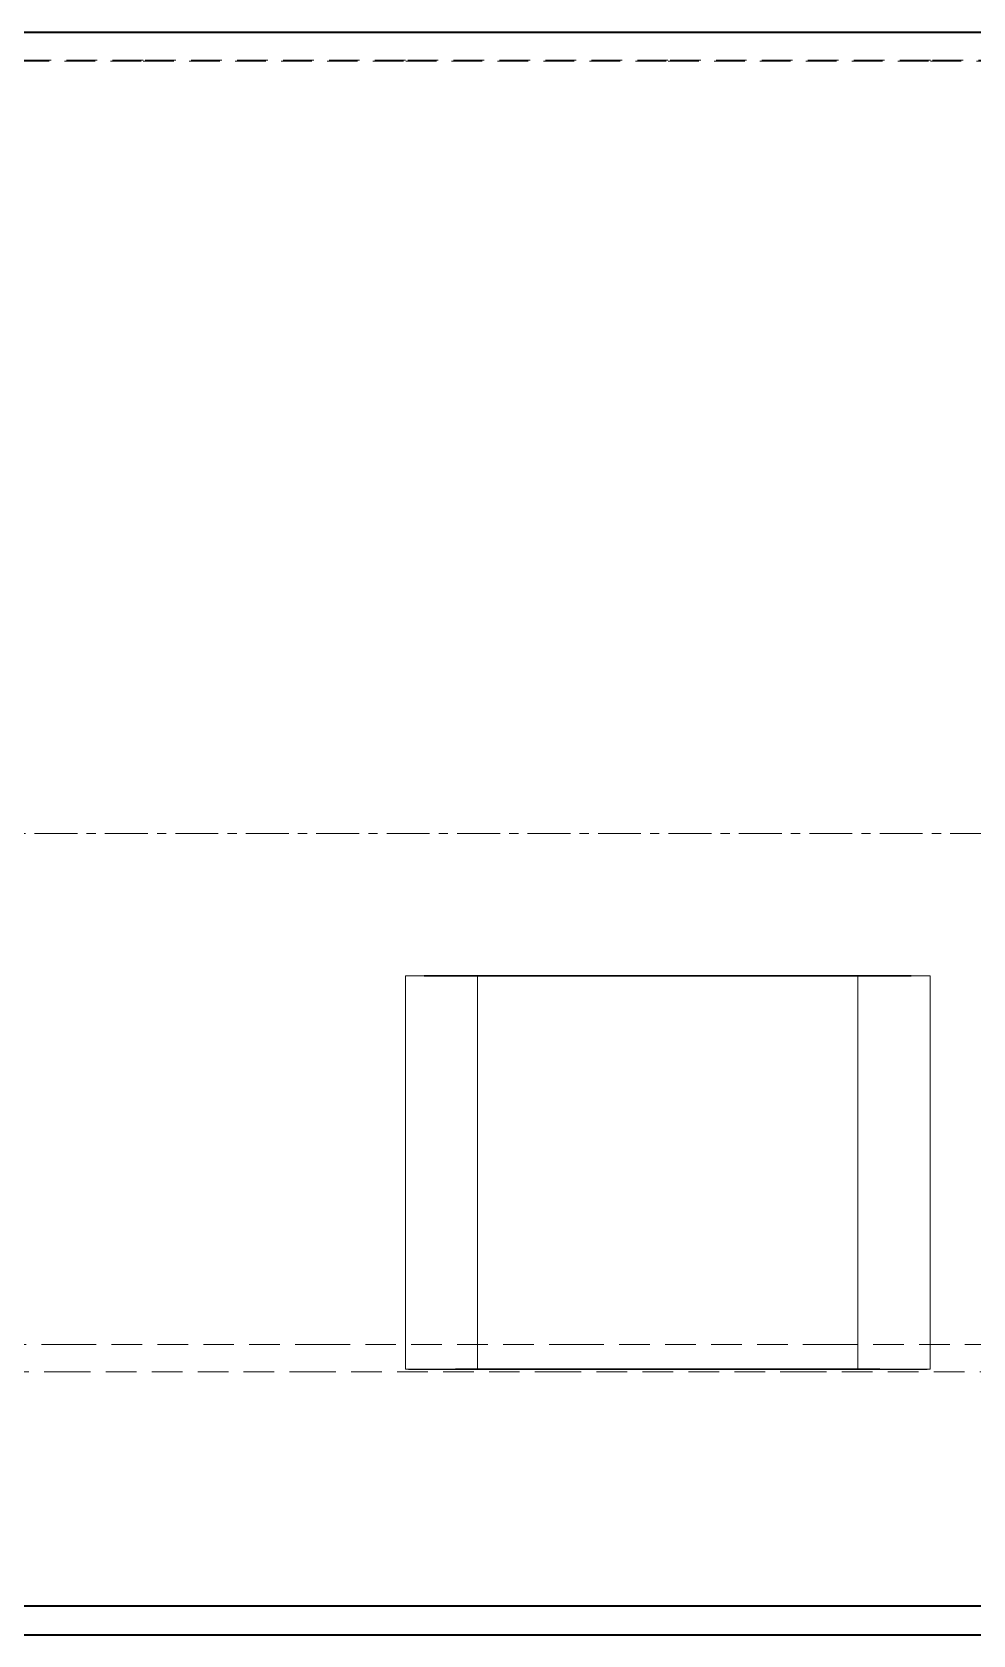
# Model space of a CAD drawing. Header units: millimetres. Extents: x 10 to 410, y 10 to 287.
# Drawn here: x 166.51 to 181.87, y 220.41 to 246.59 of the extents above; entities that cross this region are included whole.
import ezdxf

# ---------------------------------------------------------------- set-up
doc = ezdxf.new("R2010")
doc.units = ezdxf.units.MM
doc.linetypes.add('CENTER', pattern=[1.15, 0.7, -0.15, 0.15, -0.15])
doc.linetypes.add('DASHED', pattern=[0.75, 0.5, -0.25])
for name, color, linetype, lineweight in [('CENTER', 4, 'CENTER', 13), ('HIDDEN', 8, 'DASHED', 18), ('VISIBLE', 7, 'CONTINUOUS', 35)]:
    doc.layers.add(name, color=color, linetype=linetype, lineweight=lineweight)

msp = doc.modelspace()

# ---------------------------------------------------------------- linework, layer by layer
at = {"layer": 'CENTER'}
msp.add_line((147, 233.5), (271, 233.5), dxfattribs=at)
at = {"layer": 'HIDDEN'}
for points in [[(258.245, 246.575), (253.96, 246.575), (249.676, 246.575), (245.392, 246.575), (241.108, 246.575), (236.824, 246.575), (232.539, 246.575), (228.255, 246.575), (223.971, 246.575), (219.687, 246.575), (215.403, 246.575), (211.118, 246.575), (206.834, 246.575), (202.55, 246.575), (198.266, 246.575), (193.982, 246.575), (189.697, 246.575), (185.413, 246.575), (181.129, 246.575), (176.845, 246.575), (172.561, 246.575), (168.277, 246.575), (163.992, 246.575), (159.708, 246.575)], [(258.292, 246.13), (254.008, 246.13), (249.723, 246.13), (245.439, 246.13), (241.155, 246.13), (236.871, 246.13), (232.587, 246.13), (228.303, 246.13), (224.018, 246.13), (219.734, 246.13), (215.45, 246.13), (211.166, 246.13), (206.882, 246.13), (202.597, 246.13), (198.313, 246.13), (194.029, 246.13), (189.745, 246.13), (185.461, 246.13), (181.176, 246.13), (176.892, 246.13), (172.608, 246.13), (168.324, 246.13), (164.04, 246.13), (159.755, 246.13)], [(159.757, 246.115), (164.041, 246.115), (168.325, 246.115), (172.61, 246.115), (176.894, 246.115), (181.178, 246.115), (185.462, 246.115), (189.746, 246.115), (194.031, 246.115), (198.315, 246.115), (202.599, 246.115), (206.883, 246.115), (211.167, 246.115), (215.452, 246.115), (219.736, 246.115), (224.02, 246.115), (228.304, 246.115), (232.588, 246.115), (236.872, 246.115), (241.157, 246.115), (245.441, 246.115), (249.725, 246.115), (254.009, 246.115), (258.293, 246.115)], [(172.604, 231.176), (172.655, 231.177), (172.706, 231.178), (172.757, 231.178), (172.808, 231.178), (172.86, 231.178), (172.911, 231.179), (172.962, 231.179), (173.013, 231.179), (173.065, 231.179), (173.116, 231.179), (173.167, 231.179), (173.218, 231.179), (173.269, 231.18), (173.321, 231.18), (173.372, 231.18), (173.423, 231.18), (173.474, 231.18), (173.525, 231.18), (173.577, 231.18), (173.628, 231.18), (173.679, 231.18), (173.73, 231.18), (173.781, 231.18)], [(172.604, 231.175), (172.604, 231.175), (172.604, 231.175), (172.604, 231.175), (172.604, 231.175), (172.604, 231.175), (172.604, 231.175), (172.604, 231.175), (172.604, 231.175), (172.604, 231.175), (172.604, 231.175), (172.604, 231.176), (172.604, 231.176), (172.604, 231.176), (172.604, 231.176), (172.604, 231.176), (172.604, 231.176), (172.604, 231.176), (172.604, 231.176), (172.604, 231.176), (172.604, 231.176), (172.604, 231.176), (172.604, 231.176), (172.604, 231.176)], [(172.604, 231.176), (172.604, 231.176), (172.604, 231.176), (172.604, 231.176), (172.604, 231.176), (172.604, 231.176), (172.604, 231.176), (172.604, 231.176), (172.604, 231.176), (172.604, 231.176), (172.604, 231.176), (172.604, 231.176), (172.604, 231.176), (172.604, 231.176), (172.604, 231.176), (172.604, 231.176), (172.604, 231.176), (172.604, 231.176), (172.604, 231.176), (172.604, 231.176), (172.604, 231.176), (172.604, 231.176), (172.604, 231.176), (172.604, 231.176)], [(172.604, 224.75), (172.604, 225.029), (172.604, 225.308), (172.604, 225.588), (172.604, 225.867), (172.604, 226.147), (172.604, 226.426), (172.604, 226.705), (172.604, 226.985), (172.604, 227.264), (172.604, 227.544), (172.604, 227.823), (172.604, 228.102), (172.604, 228.382), (172.604, 228.661), (172.604, 228.941), (172.604, 229.22), (172.604, 229.499), (172.604, 229.779), (172.604, 230.058), (172.604, 230.338), (172.604, 230.617), (172.604, 230.897), (172.604, 231.176)], [(172.604, 224.75), (172.604, 225.029), (172.604, 225.308), (172.604, 225.588), (172.604, 225.867), (172.604, 226.147), (172.604, 226.426), (172.604, 226.705), (172.604, 226.985), (172.604, 227.264), (172.604, 227.544), (172.604, 227.823), (172.604, 228.102), (172.604, 228.382), (172.604, 228.661), (172.604, 228.941), (172.604, 229.22), (172.604, 229.499), (172.604, 229.779), (172.604, 230.058), (172.604, 230.338), (172.604, 230.617), (172.604, 230.897), (172.604, 231.176)], [(173.782, 231.171), (173.731, 231.171), (173.68, 231.171), (173.629, 231.171), (173.577, 231.171), (173.526, 231.171), (173.475, 231.171), (173.424, 231.171), (173.372, 231.171), (173.321, 231.171), (173.27, 231.171), (173.219, 231.172), (173.167, 231.172), (173.116, 231.172), (173.065, 231.172), (173.014, 231.172), (172.962, 231.172), (172.911, 231.172), (172.86, 231.173), (172.809, 231.173), (172.757, 231.173), (172.706, 231.174), (172.655, 231.174), (172.604, 231.175)], [(172.604, 224.749), (172.604, 225.028), (172.604, 225.308), (172.604, 225.587), (172.604, 225.867), (172.604, 226.146), (172.604, 226.425), (172.604, 226.705), (172.604, 226.984), (172.604, 227.264), (172.604, 227.543), (172.604, 227.822), (172.604, 228.102), (172.604, 228.381), (172.604, 228.661), (172.604, 228.94), (172.604, 229.219), (172.604, 229.499), (172.604, 229.778), (172.604, 230.058), (172.604, 230.337), (172.604, 230.616), (172.604, 230.896), (172.604, 231.175)], [(173.781, 231.18), (174.051, 231.18), (174.322, 231.18), (174.592, 231.18), (174.862, 231.18), (175.132, 231.18), (175.402, 231.18), (175.672, 231.18), (175.942, 231.18), (176.212, 231.18), (176.482, 231.18), (176.752, 231.18), (177.022, 231.18), (177.293, 231.18), (177.563, 231.18), (177.833, 231.18), (178.103, 231.18), (178.373, 231.18), (178.643, 231.18), (178.913, 231.18), (179.183, 231.18), (179.453, 231.18), (179.723, 231.18), (179.993, 231.18)], [(173.781, 224.754), (173.781, 225.033), (173.781, 225.313), (173.781, 225.592), (173.781, 225.871), (173.781, 226.151), (173.781, 226.43), (173.781, 226.71), (173.781, 226.989), (173.781, 227.268), (173.781, 227.548), (173.781, 227.827), (173.781, 228.107), (173.781, 228.386), (173.781, 228.665), (173.781, 228.945), (173.781, 229.224), (173.781, 229.504), (173.781, 229.783), (173.781, 230.062), (173.781, 230.342), (173.781, 230.621), (173.781, 230.901), (173.781, 231.18)], [(173.782, 231.171), (174.052, 231.171), (174.323, 231.171), (174.593, 231.171), (174.863, 231.171), (175.133, 231.171), (175.403, 231.171), (175.673, 231.171), (175.943, 231.171), (176.213, 231.171), (176.483, 231.171), (176.753, 231.171), (177.023, 231.171), (177.294, 231.171), (177.564, 231.171), (177.834, 231.171), (178.104, 231.171), (178.374, 231.171), (178.644, 231.171), (178.914, 231.171), (179.184, 231.171), (179.454, 231.171), (179.724, 231.171), (179.994, 231.171)], [(173.782, 224.745), (173.782, 225.024), (173.782, 225.304), (173.782, 225.583), (173.782, 225.862), (173.782, 226.142), (173.782, 226.421), (173.782, 226.701), (173.782, 226.98), (173.782, 227.259), (173.782, 227.539), (173.782, 227.818), (173.782, 228.098), (173.782, 228.377), (173.782, 228.656), (173.782, 228.936), (173.782, 229.215), (173.782, 229.495), (173.782, 229.774), (173.782, 230.053), (173.782, 230.333), (173.782, 230.612), (173.782, 230.892), (173.782, 231.171)], [(181.172, 231.176), (181.121, 231.177), (181.07, 231.178), (181.018, 231.178), (180.967, 231.178), (180.916, 231.178), (180.865, 231.179), (180.813, 231.179), (180.762, 231.179), (180.711, 231.179), (180.66, 231.179), (180.608, 231.179), (180.557, 231.179), (180.506, 231.18), (180.455, 231.18), (180.403, 231.18), (180.352, 231.18), (180.301, 231.18), (180.25, 231.18), (180.198, 231.18), (180.147, 231.18), (180.096, 231.18), (180.045, 231.18), (179.993, 231.18)], [(179.993, 224.754), (179.993, 225.033), (179.993, 225.313), (179.993, 225.592), (179.993, 225.871), (179.993, 226.151), (179.993, 226.43), (179.993, 226.71), (179.993, 226.989), (179.993, 227.268), (179.993, 227.548), (179.993, 227.827), (179.993, 228.107), (179.993, 228.386), (179.993, 228.665), (179.993, 228.945), (179.993, 229.224), (179.993, 229.504), (179.993, 229.783), (179.993, 230.062), (179.993, 230.342), (179.993, 230.621), (179.993, 230.901), (179.993, 231.18)], [(179.994, 231.171), (180.046, 231.171), (180.097, 231.171), (180.148, 231.171), (180.199, 231.171), (180.25, 231.171), (180.302, 231.171), (180.353, 231.171), (180.404, 231.171), (180.455, 231.171), (180.507, 231.171), (180.558, 231.172), (180.609, 231.172), (180.66, 231.172), (180.711, 231.172), (180.763, 231.172), (180.814, 231.172), (180.865, 231.172), (180.916, 231.173), (180.967, 231.173), (181.019, 231.173), (181.07, 231.174), (181.121, 231.174), (181.172, 231.175)], [(179.994, 224.745), (179.994, 225.024), (179.994, 225.304), (179.994, 225.583), (179.994, 225.862), (179.994, 226.142), (179.994, 226.421), (179.994, 226.701), (179.994, 226.98), (179.994, 227.259), (179.994, 227.539), (179.994, 227.818), (179.994, 228.098), (179.994, 228.377), (179.994, 228.656), (179.994, 228.936), (179.994, 229.215), (179.994, 229.495), (179.994, 229.774), (179.994, 230.053), (179.994, 230.333), (179.994, 230.612), (179.994, 230.892), (179.994, 231.171)], [(181.172, 231.175), (181.172, 231.175), (181.172, 231.175), (181.172, 231.175), (181.172, 231.175), (181.172, 231.175), (181.172, 231.175), (181.172, 231.175), (181.172, 231.175), (181.172, 231.175), (181.172, 231.175), (181.172, 231.176), (181.172, 231.176), (181.172, 231.176), (181.172, 231.176), (181.172, 231.176), (181.172, 231.176), (181.172, 231.176), (181.172, 231.176), (181.172, 231.176), (181.172, 231.176), (181.172, 231.176), (181.172, 231.176), (181.172, 231.176)], [(181.172, 224.75), (181.172, 225.029), (181.172, 225.308), (181.172, 225.588), (181.172, 225.867), (181.172, 226.147), (181.172, 226.426), (181.172, 226.705), (181.172, 226.985), (181.172, 227.264), (181.172, 227.544), (181.172, 227.823), (181.172, 228.102), (181.172, 228.382), (181.172, 228.661), (181.172, 228.941), (181.172, 229.22), (181.172, 229.499), (181.172, 229.779), (181.172, 230.058), (181.172, 230.338), (181.172, 230.617), (181.172, 230.897), (181.172, 231.176)], [(181.172, 231.175), (181.172, 231.175), (181.172, 231.175), (181.172, 231.175), (181.172, 231.175), (181.172, 231.175), (181.172, 231.175), (181.172, 231.175), (181.172, 231.175), (181.172, 231.175), (181.172, 231.175), (181.172, 231.175), (181.172, 231.175), (181.172, 231.175), (181.172, 231.175), (181.172, 231.175), (181.172, 231.175), (181.172, 231.175), (181.172, 231.175), (181.172, 231.175), (181.172, 231.175), (181.172, 231.175), (181.172, 231.175), (181.172, 231.175)], [(181.172, 224.749), (181.172, 225.028), (181.172, 225.308), (181.172, 225.587), (181.172, 225.867), (181.172, 226.146), (181.172, 226.425), (181.172, 226.705), (181.172, 226.984), (181.172, 227.264), (181.172, 227.543), (181.172, 227.822), (181.172, 228.102), (181.172, 228.381), (181.172, 228.661), (181.172, 228.94), (181.172, 229.219), (181.172, 229.499), (181.172, 229.778), (181.172, 230.058), (181.172, 230.337), (181.172, 230.616), (181.172, 230.896), (181.172, 231.175)], [(181.172, 224.749), (181.172, 225.028), (181.172, 225.308), (181.172, 225.587), (181.172, 225.867), (181.172, 226.146), (181.172, 226.425), (181.172, 226.705), (181.172, 226.984), (181.172, 227.264), (181.172, 227.543), (181.172, 227.822), (181.172, 228.102), (181.172, 228.381), (181.172, 228.661), (181.172, 228.94), (181.172, 229.219), (181.172, 229.499), (181.172, 229.778), (181.172, 230.058), (181.172, 230.337), (181.172, 230.616), (181.172, 230.896), (181.172, 231.175)], [(162.911, 225.154), (167.056, 225.154), (171.201, 225.154), (175.346, 225.154), (179.491, 225.154), (183.636, 225.154), (187.781, 225.154), (191.926, 225.154), (196.071, 225.154), (200.216, 225.154), (204.361, 225.154), (208.506, 225.154), (212.651, 225.154), (216.795, 225.154), (220.94, 225.154), (225.085, 225.154), (229.23, 225.154), (233.375, 225.154), (237.52, 225.154), (241.665, 225.154), (245.81, 225.154), (249.955, 225.154), (254.1, 225.154), (258.245, 225.154)], [(162.959, 224.709), (166.964, 224.709), (170.97, 224.709), (174.976, 224.709), (178.981, 224.709), (182.987, 224.709), (186.993, 224.709), (190.998, 224.709), (195.004, 224.709), (199.01, 224.709), (203.015, 224.709), (207.021, 224.709), (211.026, 224.709), (215.032, 224.709), (219.038, 224.709), (223.043, 224.709), (227.049, 224.709), (231.055, 224.709), (235.06, 224.709), (239.066, 224.709), (243.072, 224.709), (247.077, 224.709), (251.083, 224.709), (255.089, 224.709)], [(172.604, 224.75), (172.655, 224.751), (172.706, 224.751), (172.757, 224.752), (172.808, 224.752), (172.86, 224.752), (172.911, 224.752), (172.962, 224.753), (173.013, 224.753), (173.065, 224.753), (173.116, 224.753), (173.167, 224.753), (173.218, 224.753), (173.269, 224.753), (173.321, 224.753), (173.372, 224.753), (173.423, 224.754), (173.474, 224.754), (173.525, 224.754), (173.577, 224.754), (173.628, 224.754), (173.679, 224.754), (173.73, 224.754), (173.781, 224.754)], [(172.604, 224.749), (172.604, 224.749), (172.604, 224.749), (172.604, 224.749), (172.604, 224.749), (172.604, 224.749), (172.604, 224.749), (172.604, 224.749), (172.604, 224.749), (172.604, 224.749), (172.604, 224.749), (172.604, 224.749), (172.604, 224.749), (172.604, 224.749), (172.604, 224.749), (172.604, 224.749), (172.604, 224.749), (172.604, 224.749), (172.604, 224.749), (172.604, 224.75), (172.604, 224.75), (172.604, 224.75), (172.604, 224.75), (172.604, 224.75)], [(172.604, 224.75), (172.604, 224.75), (172.604, 224.75), (172.604, 224.75), (172.604, 224.75), (172.604, 224.75), (172.604, 224.75), (172.604, 224.75), (172.604, 224.75), (172.604, 224.75), (172.604, 224.75), (172.604, 224.75), (172.604, 224.75), (172.604, 224.75), (172.604, 224.75), (172.604, 224.75), (172.604, 224.75), (172.604, 224.75), (172.604, 224.75), (172.604, 224.75), (172.604, 224.75), (172.604, 224.75), (172.604, 224.75), (172.604, 224.75)], [(173.782, 224.745), (173.731, 224.745), (173.68, 224.745), (173.629, 224.745), (173.577, 224.745), (173.526, 224.745), (173.475, 224.745), (173.424, 224.745), (173.372, 224.745), (173.321, 224.745), (173.27, 224.745), (173.219, 224.745), (173.167, 224.745), (173.116, 224.746), (173.065, 224.746), (173.014, 224.746), (172.962, 224.746), (172.911, 224.746), (172.86, 224.746), (172.809, 224.747), (172.757, 224.747), (172.706, 224.747), (172.655, 224.748), (172.604, 224.749)], [(173.781, 224.754), (174.051, 224.754), (174.322, 224.754), (174.592, 224.754), (174.862, 224.754), (175.132, 224.754), (175.402, 224.754), (175.672, 224.754), (175.942, 224.754), (176.212, 224.754), (176.482, 224.754), (176.752, 224.754), (177.022, 224.754), (177.293, 224.754), (177.563, 224.754), (177.833, 224.754), (178.103, 224.754), (178.373, 224.754), (178.643, 224.754), (178.913, 224.754), (179.183, 224.754), (179.453, 224.754), (179.723, 224.754), (179.993, 224.754)], [(173.782, 224.745), (174.052, 224.745), (174.323, 224.745), (174.593, 224.745), (174.863, 224.745), (175.133, 224.745), (175.403, 224.745), (175.673, 224.745), (175.943, 224.745), (176.213, 224.745), (176.483, 224.745), (176.753, 224.745), (177.023, 224.745), (177.294, 224.745), (177.564, 224.745), (177.834, 224.745), (178.104, 224.745), (178.374, 224.745), (178.644, 224.745), (178.914, 224.745), (179.184, 224.745), (179.454, 224.745), (179.724, 224.745), (179.994, 224.745)], [(181.172, 224.75), (181.121, 224.751), (181.07, 224.751), (181.018, 224.752), (180.967, 224.752), (180.916, 224.752), (180.865, 224.752), (180.813, 224.753), (180.762, 224.753), (180.711, 224.753), (180.66, 224.753), (180.608, 224.753), (180.557, 224.753), (180.506, 224.753), (180.455, 224.753), (180.403, 224.753), (180.352, 224.754), (180.301, 224.754), (180.25, 224.754), (180.198, 224.754), (180.147, 224.754), (180.096, 224.754), (180.045, 224.754), (179.993, 224.754)], [(179.994, 224.745), (180.046, 224.745), (180.097, 224.745), (180.148, 224.745), (180.199, 224.745), (180.25, 224.745), (180.302, 224.745), (180.353, 224.745), (180.404, 224.745), (180.455, 224.745), (180.507, 224.745), (180.558, 224.745), (180.609, 224.745), (180.66, 224.746), (180.711, 224.746), (180.763, 224.746), (180.814, 224.746), (180.865, 224.746), (180.916, 224.746), (180.967, 224.747), (181.019, 224.747), (181.07, 224.747), (181.121, 224.748), (181.172, 224.749)], [(181.172, 224.749), (181.172, 224.749), (181.172, 224.749), (181.172, 224.749), (181.172, 224.749), (181.172, 224.749), (181.172, 224.749), (181.172, 224.749), (181.172, 224.749), (181.172, 224.749), (181.172, 224.749), (181.172, 224.749), (181.172, 224.749), (181.172, 224.749), (181.172, 224.749), (181.172, 224.749), (181.172, 224.749), (181.172, 224.749), (181.172, 224.75), (181.172, 224.75), (181.172, 224.75), (181.172, 224.75), (181.172, 224.75), (181.172, 224.75)], [(181.172, 224.749), (181.172, 224.749), (181.172, 224.749), (181.172, 224.749), (181.172, 224.749), (181.172, 224.749), (181.172, 224.749), (181.172, 224.749), (181.172, 224.749), (181.172, 224.749), (181.172, 224.749), (181.172, 224.749), (181.172, 224.749), (181.172, 224.749), (181.172, 224.749), (181.172, 224.749), (181.172, 224.749), (181.172, 224.749), (181.172, 224.749), (181.172, 224.749), (181.172, 224.749), (181.172, 224.749), (181.172, 224.749), (181.172, 224.749)]]:
    msp.add_lwpolyline(points, dxfattribs=at)
at = {"layer": 'VISIBLE'}
for points in [[(159.707, 246.59), (163.991, 246.59), (168.275, 246.59), (172.559, 246.59), (176.843, 246.59), (181.128, 246.59), (185.412, 246.59), (189.696, 246.59), (193.98, 246.59), (198.264, 246.59), (202.548, 246.59), (206.833, 246.59), (211.117, 246.59), (215.401, 246.59), (219.685, 246.59), (223.969, 246.59), (228.254, 246.59), (232.538, 246.59), (236.822, 246.59), (241.106, 246.59), (245.39, 246.59), (249.675, 246.59), (253.959, 246.59), (258.243, 246.59)], [(159.707, 220.885), (163.991, 220.885), (168.275, 220.885), (172.559, 220.885), (176.843, 220.885), (181.128, 220.885), (185.412, 220.885), (189.696, 220.885), (193.98, 220.885), (198.264, 220.885), (202.548, 220.885), (206.833, 220.885), (211.117, 220.885), (215.401, 220.885), (219.685, 220.885), (223.969, 220.885), (228.254, 220.885), (232.538, 220.885), (236.822, 220.885), (241.106, 220.885), (245.39, 220.885), (249.675, 220.885), (253.959, 220.885), (258.243, 220.885)], [(159.757, 220.41), (164.041, 220.41), (168.325, 220.41), (172.61, 220.41), (176.894, 220.41), (181.178, 220.41), (185.462, 220.41), (189.746, 220.41), (194.031, 220.41), (198.315, 220.41), (202.599, 220.41), (206.883, 220.41), (211.167, 220.41), (215.452, 220.41), (219.736, 220.41), (224.02, 220.41), (228.304, 220.41), (232.588, 220.41), (236.872, 220.41), (241.157, 220.41), (245.441, 220.41), (249.725, 220.41), (254.009, 220.41), (258.293, 220.41)]]:
    msp.add_lwpolyline(points, dxfattribs=at)

doc.saveas('drawing.dxf')
